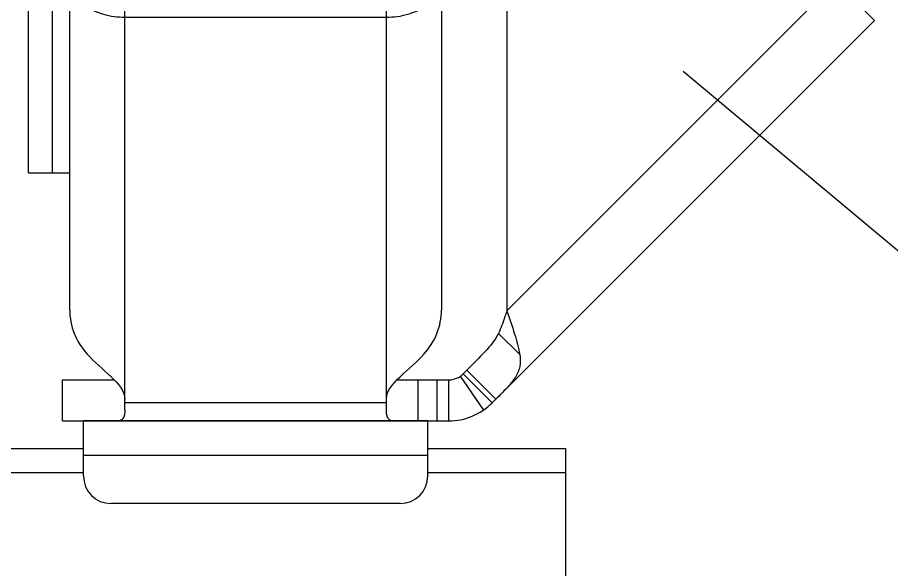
# Model space of a CAD drawing. Extents: x 1247970 to 1725648, y 860327 to 1277876.
# Drawn here: x 1334873 to 1335524, y 1200959 to 1201370 of the extents above; entities that cross this region are included whole.
import ezdxf

# ---------------------------------------------------------------- set-up
doc = ezdxf.new("R2010")
doc.units = 0
doc.header["$LTSCALE"] = 1000
doc.header["$MEASUREMENT"] = 0
doc.layers.get('0').update_dxf_attribs({"color": 254})
doc.layers.add('PUB_DIM', color=254, linetype='Continuous')
doc.layers.add('TK', color=4, linetype='Continuous')
doc.styles.get("Standard").update_dxf_attribs({"font": 'gbenor.shx', "bigfont": 'gbcbig.shx'})
doc.dimstyles.get("Standard").update_dxf_attribs({"dimtxt": 0.18, "dimasz": 0.18, "dimexe": 0.18, "dimexo": 0.0625, "dimgap": 0.09, "dimtad": 0, "dimtih": 1, "dimtoh": 1, "dimdec": 4, "dimzin": 0, "dimdsep": 46, "dimtxsty": 'Standard', "dimcen": 0.09, "dimadec": 0, "dimazin": 0, "dimtfac": 1, "dimtdec": 4, "dimtofl": 0, "dimtmove": 0, "dimatfit": 3, "dimfxl": 0, "dimtolj": 1, "dimtzin": 0, "dimarcsym": 0})

# ---------------------------------------------------------------- blocks, each defined once
blk = doc.blocks.new('A$C63786A89')
at = {"linetype": 'Continuous'}
for p, q in [((1895.14, 8508.89), (1895.14, 8893.73)), ((2172.02, 8893.73), (2172.02, 8508.89)), ((2494.53, 8724.52), (2351.06, 8867.99)), ((2220.72, 8814), (2220.72, 8508.3)), ((1864.38, 8610.94), (1864.38, 8765.35)), ((1882.32, 8610.94), (1882.32, 8765.35)), ((1936.16, 8434.47), (1936.16, 8748.44)), ((2131, 8434.47), (2131, 8748.44)), ((2220.72, 8508.3), (2465.73, 8753.32)), ((2131, 8726.69), (1936.16, 8726.69)), ((2494.53, 8724.52), (2209.78, 8439.77)), ((1864.38, 8610.94), (1895.14, 8610.94)), ((2214.42, 8491.46), (2230.24, 8475.65)), ((2190.9, 8464.08), (2188.18, 8461.37)), ((2212.5, 8442.49), (2190.9, 8464.08)), ((1889.78, 8456.89), (1928.34, 8456.89)), ((1889.78, 8426.35), (1889.78, 8456.89)), ((2138.82, 8456.89), (2177.38, 8456.89)), ((2154.68, 8426.35), (2154.68, 8456.89)), ((2168.84, 8426.35), (2168.84, 8456.89)), ((2177.38, 8426.35), (2177.38, 8456.89)), ((2186.03, 8459.58), (2203.33, 8434.41)), ((2209.78, 8439.77), (2188.18, 8461.37)), ((2131, 8439.87), (1936.16, 8439.87)), ((1889.78, 8426.35), (2177.38, 8426.35)), ((2161.77, 8426.35), (1905.4, 8426.35)), ((1905.4, 8385.33), (1905.4, 8426.35)), ((2161.77, 8385.33), (2161.77, 8426.35)), ((-1991.38, 8405.84), (1905.4, 8405.84)), ((2161.77, 8405.84), (2264.31, 8405.84)), ((2264.31, 8405.84), (2264.31, 8195.62)), ((1905.4, 8400.71), (2161.77, 8400.71)), ((-1991.38, 8387.9), (1905.4, 8387.9)), ((2161.77, 8387.9), (2264.31, 8387.9)), ((2141.26, 8364.82), (1925.91, 8364.82))]:
    blk.add_line(p, q, dxfattribs=at)
for centre, radius, start, end in [((2177.38, 8472.16), 15.27, 270, 315), ((2177.38, 8472.16), 45.81, 270, 315), ((1925.91, 8385.33), 20.51, 180, 270), ((2141.26, 8385.33), 20.51, 270, 0)]:
    blk.add_arc(centre, radius, start, end, dxfattribs=at)
for points, knots in [([(1936.16, 8726.69), (1930.88, 8726.69), (1920.62, 8728.07), (1907.2, 8734.14), (1897.64, 8743.59), (1895.14, 8751.85), (1895.14, 8755.69)], [0, 0, 0, 0, 0.287969, 0.555344, 0.790533, 1, 1, 1, 1]), ([(2172.02, 8755.69), (2172.02, 8751.85), (2169.52, 8743.59), (2159.97, 8734.14), (2146.54, 8728.07), (2136.28, 8726.69), (2131, 8726.69)], [0, 0, 0, 0, 0.209467, 0.444656, 0.712031, 1, 1, 1, 1]), ([(1895.14, 8508.89), (1895.14, 8502.98), (1897.57, 8490.88), (1904.2, 8480.56), (1908.23, 8476.01)], [0, 0, 0, 0, 0.492862, 1, 1, 1, 1]), ([(2158.93, 8476.01), (2162.97, 8480.56), (2169.59, 8490.88), (2172.02, 8502.98), (2172.02, 8508.89)], [0, 0, 0, 0, 0.507138, 1, 1, 1, 1]), ([(2220.72, 8508.3), (2220.25, 8506.84), (2218.4, 8501.15), (2216.37, 8495.48), (2214.42, 8491.46)], [0, 0, 0, 0, 0.255061, 1, 1, 1, 1]), ([(2220.72, 8508.3), (2222.69, 8502.56), (2226.37, 8491.84), (2229.38, 8480.86), (2230.24, 8475.65)], [0, 0, 0, 0, 0.53484, 1, 1, 1, 1]), ([(2214.42, 8491.46), (2212, 8486.45), (2204.07, 8477.06), (2195.49, 8468.68), (2190.9, 8464.08)], [0, 0, 0, 0, 0.46168, 1, 1, 1, 1]), ([(1908.23, 8476.01), (1913.64, 8469.89), (1924.5, 8461.25), (1936.16, 8449.07), (1936.16, 8442.61)], [0, 0, 0, 0, 0.558119, 1, 1, 1, 1]), ([(2131, 8442.61), (2131, 8449.07), (2142.67, 8461.25), (2153.52, 8469.89), (2158.93, 8476.01)], [0, 0, 0, 0, 0.441907, 1, 1, 1, 1]), ([(2230.24, 8475.65), (2230.71, 8472.77), (2230.89, 8466.83), (2227.28, 8458.2), (2220.54, 8450.45), (2215.31, 8445.31), (2212.5, 8442.49)], [0, 0, 0, 0, 0.222359, 0.440545, 0.696247, 1, 1, 1, 1]), ([(1936.16, 8434.47), (1936.16, 8433.24), (1936.03, 8431.09), (1935.19, 8428.29), (1933.42, 8426.56), (1931.92, 8426.35), (1931.2, 8426.35)], [0, 0, 0, 0, 0.344933, 0.599868, 0.797447, 1, 1, 1, 1]), ([(2135.96, 8426.35), (2135.24, 8426.35), (2133.75, 8426.56), (2131.98, 8428.29), (2131.14, 8431.09), (2131, 8433.24), (2131, 8434.47)], [0, 0, 0, 0, 0.202553, 0.400132, 0.655067, 1, 1, 1, 1])]:
    blk.add_open_spline(points, degree=3, knots=knots, dxfattribs=at)
at = {"layer": 'PUB_DIM'}
blk.add_leader([(2352.05, 8686.82), (2727.35, 8372.97)], dimstyle='Standard', override={"dimgap": 20}, dxfattribs=at)

msp = doc.modelspace()

# ---------------------------------------------------------------- block references
at = {"layer": 'TK'}
msp.add_blockref('A$C63786A89', (1333017.03, 1192643.73, -355), dxfattribs=at)

doc.saveas('drawing.dxf')
